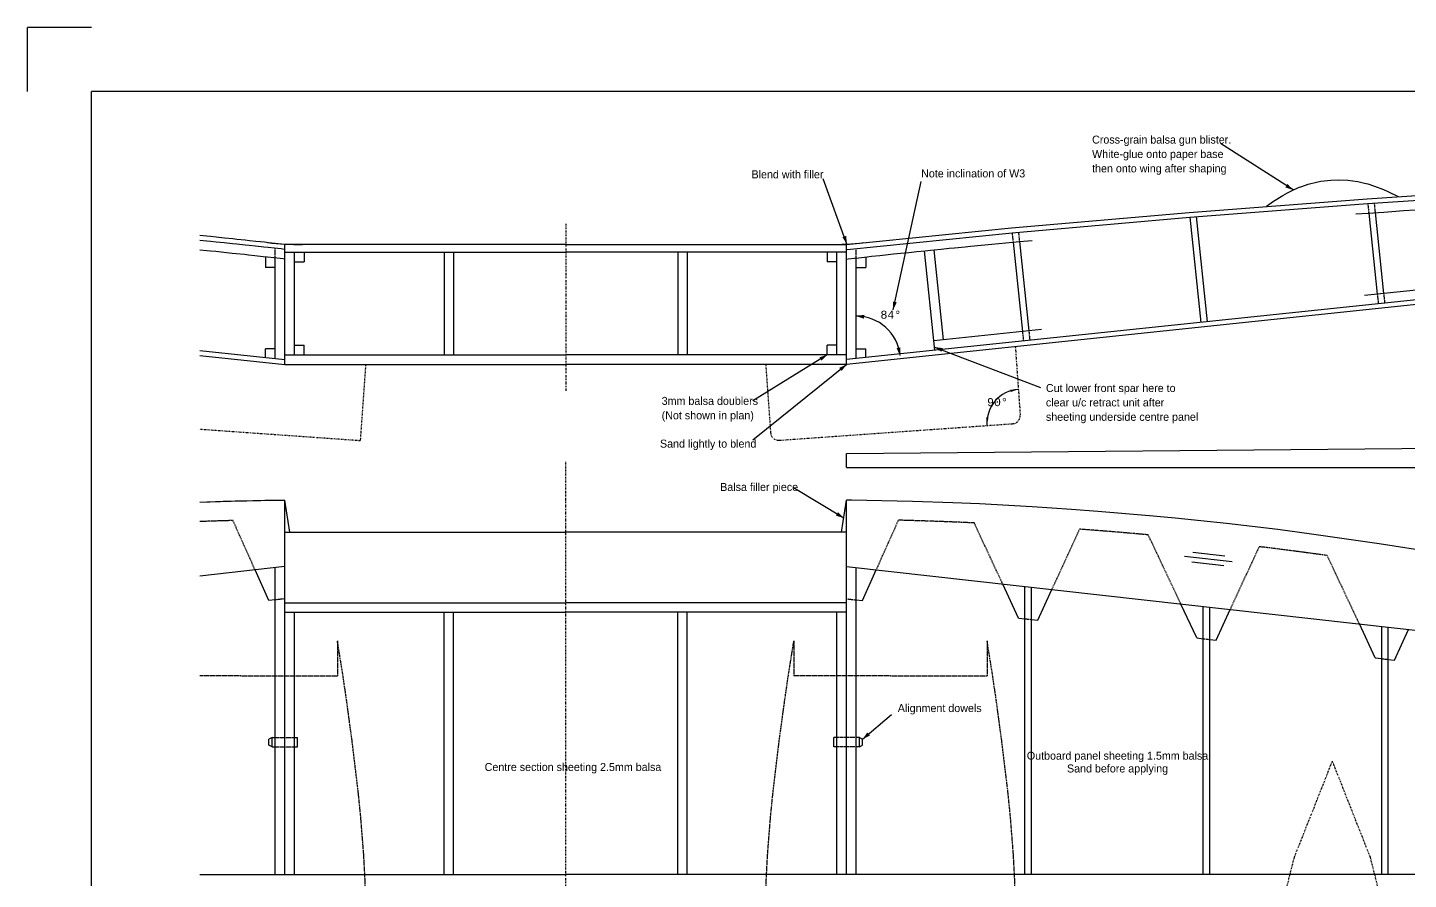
# Model space of a CAD drawing. Extents: x -1638 to 412, y -412 to 1290.
# Drawn here: x -1638.5 to -1207.1, y 162.9 to 429.2 of the extents above; entities that cross this region are included whole.
import ezdxf
from ezdxf.enums import TextEntityAlignment as Align

# ---------------------------------------------------------------- set-up
doc = ezdxf.new("R2010")
doc.units = 0
doc.linetypes.add('DASHDOT', pattern=[1, 0.5, -0.25, 0, -0.25])
doc.linetypes.add('HIDDEN', pattern=[0.375, 0.25, -0.125])
doc.layers.get('DEFPOINTS').update_dxf_attribs({"linetype": 'CONTINUOUS'})
for name, color, linetype in [('3', 7, 'CONTINUOUS'), ('4', 7, 'CONTINUOUS'), ('6', 7, 'CONTINUOUS'), ('7', 7, 'CONTINUOUS'), ('8', 7, 'CONTINUOUS')]:
    doc.layers.add(name, color=color, linetype=linetype)
doc.styles.add('MONOTXT', font='MONOTXT', dxfattribs={"height": 0.2})
doc.styles.add('txt', font='TXT', dxfattribs={"height": 0.2})
doc.dimstyles.new('MSADIM', dxfattribs={"dimtxt": 2.5, "dimasz": 2.5, "dimexe": 1.25, "dimexo": 1.25, "dimgap": 1.25, "dimtad": 1, "dimzin": 2, "dimcen": 1.25, "dimazin": 3, "dimtfac": 1, "dimtofl": 0, "dimtmove": 0, "dimatfit": 3, "dimtvp": 1.25})

# ---------------------------------------------------------------- blocks, each defined once
blk = doc.blocks.new('*D129')
at = {"layer": '7', "color": 215, "linetype": 'CONTINUOUS'}
blk.add_line((0, 0), (-7.4238, 20.4423), dxfattribs=at)
blk.add_solid([(-0.2659, 2.5632), (0, 0), (-1.4408, 2.1365)], dxfattribs=at)
blk = doc.blocks.new('*D130')
at = {"layer": '7', "color": 215, "linetype": 'CONTINUOUS'}
blk.add_line((0, 0), (-29.3311, -23.6685), dxfattribs=at)
blk.add_solid([(-2.3381, -1.0836), (0, 0), (-1.5531, -2.0564)], dxfattribs=at)
blk = doc.blocks.new('*D137')
at = {"layer": '7', "color": 215, "linetype": 'CONTINUOUS'}
blk.add_line((0, 0), (33.0731, -12.5957), dxfattribs=at)
blk.add_solid([(2.1139, -1.4738), (0, 0), (2.5587, -0.3057)], dxfattribs=at)
blk = doc.blocks.new('*D143')
at = {"layer": '7', "color": 215, "linetype": 'CONTINUOUS'}
blk.add_line((0, 0), (-23.2849, -14.3618), dxfattribs=at)
blk.add_solid([(-2.4559, -0.7805), (0, 0), (-1.7997, -1.8444)], dxfattribs=at)
blk = doc.blocks.new('*D144')
at = {"layer": '7', "color": 215, "linetype": 'CONTINUOUS'}
blk.add_arc((-1379.6104, 325.2133), 13.796997, 5.999961, 90, dxfattribs=at)
for points in [[(-1377.1773, 338.1614), (-1379.6104, 339.0103), (-1377.1773, 338.1614), (-1377.0641, 339.4062)], [(-1365.7614, 329.2292), (-1365.889, 326.6555), (-1365.7614, 329.2292), (-1366.9876, 328.9865)]]:
    blk.add_solid(points, dxfattribs=at)
at = {"layer": 'DEFPOINTS', "color": 0, "linetype": 'BYBLOCK'}
for p in [(-1379.6104, 341.9684), (-1369.748215, 336.129422), (-1367.519991, 331.860039), (-1368.3006, 326.402)]:
    blk.add_point(p, dxfattribs=at).dxf.unprotected_set("ltscale", 0)
at = {"layer": '7', "color": 215, "linetype": 'CONTINUOUS', "style": 'MONOTXT'}
blk.add_text('84%%d', height=2.5, dxfattribs=at).set_placement((-1372.0144, 338.1699))
blk = doc.blocks.new('*D145')
at = {"layer": '7', "color": 215, "linetype": 'CONTINUOUS'}
blk.add_line((0, 0), (8.724, 40.0613), dxfattribs=at)
blk.add_solid([(1.1426, 2.3098), (0, 0), (-0.0787, 2.5757)], dxfattribs=at)
blk = doc.blocks.new('*D148')
at = {"layer": '7', "color": 215, "linetype": 'CONTINUOUS'}
blk.add_line((0, 0), (9.084, 7.7712), dxfattribs=at)
blk.add_solid([(2.306, 1.1502), (0, 0), (1.4934, 2.1001)], dxfattribs=at)
blk = doc.blocks.new('*D151')
at = {"layer": '7', "color": 215, "linetype": 'CONTINUOUS'}
blk.add_line((0, 0), (-22.6407, 14.4995), dxfattribs=at)
blk.add_solid([(-1.7682, 1.8746), (0, 0), (-2.4423, 0.8219)], dxfattribs=at)
blk = doc.blocks.new('*D155')
at = {"layer": '7', "color": 215, "linetype": 'CONTINUOUS'}
blk.add_line((0, 0), (-15.6638, 9.4181), dxfattribs=at)
blk.add_solid([(-1.8205, 1.8239), (0, 0), (-2.4646, 0.7526)], dxfattribs=at)
blk = doc.blocks.new('*O166')
at = {"layer": '8', "color": 250, "linetype": 'CONTINUOUS', "style": 'txt'}
for s, p in [('Cross-grain balsa gun blister.', (-39.3964, 1.25)), ('White-glue onto paper base', (-39.3964, -3.2501)), ('then onto wing after shaping', (-39.3964, -7.7501))]:
    blk.add_text(s, height=2.5, dxfattribs=at).set_placement(p, align=Align.TOP_LEFT)
blk = doc.blocks.new('*D169')
at = {"layer": '7', "color": 215, "linetype": 'CONTINUOUS'}
blk.add_arc((-1328.1824, 305.5401), 10.579269, 94.065314, 184.064911, dxfattribs=at)
for points in [[(-1331.4583, 315.9904), (-1328.9324, 316.0928), (-1331.4583, 315.9904), (-1331.3171, 315.2538)], [(-1338.2418, 307.2696), (-1338.7351, 304.7902), (-1338.2418, 307.2696), (-1338.991, 307.3052)]]:
    blk.add_solid(points, dxfattribs=at)
at = {"layer": 'DEFPOINTS', "color": 0, "linetype": 'BYBLOCK'}
for p in [(-1336.791861, 313.056009), (-1328.8352, 314.7251), (-1339.6662, 304.724), (-1337.680392, 300.880801)]:
    blk.add_point(p, dxfattribs=at).dxf.unprotected_set("ltscale", 0)
at = {"layer": '7', "color": 215, "linetype": 'CONTINUOUS', "style": 'MONOTXT'}
blk.add_text('90%%d', height=2.5, dxfattribs=at).set_placement((-1338.7059, 310.8491))

msp = doc.modelspace()

# ---------------------------------------------------------------- linework, layer by layer
at = {"layer": '3', "color": 5, "linetype": 'CONTINUOUS'}
for p, q in [((-848.5008, 380.0298), (-1382.6102, 323.8925)), ((-878.2034, 378.4162), (-1382.6104, 325.4008)), ((-1219.4548, 371.196), (-1216.7904, 345.8457)), ((-1217.4588, 371.3387), (-1214.8014, 346.0548)), ((-1275.3626, 369.9131), (-1271.907, 337.0362)), ((-1273.3686, 370.0762), (-1269.918, 337.2452)), ((-1558.102, 323.8925), (-1558.102, 361.3438)), ((-1470.3562, 361.3438), (-1558.102, 361.3438)), ((-1558.102, 358.9438), (-1470.3562, 358.9438)), ((-1555.102, 326.8925), (-1555.102, 358.9438)), ((-1552.102, 358.9437), (-1552.102, 355.9437)), ((-1508.3562, 358.9438), (-1508.3562, 326.8925)), ((-1505.3562, 358.9438), (-1505.3562, 326.8925)), ((-1470.3562, 361.3438), (-1382.6104, 361.3438)), ((-1382.6104, 358.9438), (-1470.3562, 358.9438)), ((-1435.3562, 358.9438), (-1435.3562, 326.8925)), ((-1432.3562, 358.9438), (-1432.3562, 326.8925)), ((-1388.6104, 358.9437), (-1388.6104, 355.9437)), ((-1385.6104, 326.8925), (-1385.6104, 358.9438)), ((-1382.6104, 323.8925), (-1382.6104, 361.3438)), ((-1354.9916, 328.3036), (-1358.262, 359.4183)), ((-1352.3216, 331.6008), (-1355.277, 359.7184)), ((-1330.5818, 362.0832), (-1327.6506, 334.1938)), ((-1328.5902, 362.2671), (-1325.6616, 334.4029)), ((-1564.102, 357.4842), (-1564.102, 354.1521)), ((-1561.102, 354.1521), (-1564.102, 354.1521)), ((-1561.102, 325.7161), (-1561.102, 357.1521)), ((-1555.102, 355.9437), (-1552.102, 355.9437)), ((-1385.6104, 355.9437), (-1388.6104, 355.9437)), ((-1379.6104, 325.7161), (-1379.6104, 357.1521)), ((-1379.6104, 354.1521), (-1376.6104, 354.1521)), ((-1376.6104, 357.4842), (-1376.6104, 354.1521)), ((-1155.3934, 352.2988), (-1220.7686, 345.4276)), ((-1321.6836, 334.821), (-1355.3052, 331.2872)), ((-1584.6944, 328.1958), (-1558.102, 325.4008)), ((-1564.102, 326.0314), (-1564.102, 328.7161)), ((-1561.102, 328.7161), (-1564.102, 328.7161)), ((-1555.102, 329.8925), (-1552.102, 329.8925)), ((-1552.102, 326.8925), (-1552.102, 329.8925)), ((-1388.6104, 326.8925), (-1388.6104, 329.8925)), ((-1385.6104, 329.8925), (-1388.6104, 329.8925)), ((-1379.6104, 328.7161), (-1376.6104, 328.7161)), ((-1376.6104, 326.0314), (-1376.6104, 328.7161)), ((-1584.6944, 326.6875), (-1558.1022, 323.8925)), ((-1558.102, 326.8925), (-1470.3562, 326.8925)), ((-1558.102, 323.8925), (-1470.3562, 323.8925)), ((-1382.6104, 326.8925), (-1470.3562, 326.8925)), ((-1382.6104, 323.8925), (-1470.3562, 323.8925)), ((-1559.6896, 281.4752), (-1558.102, 281.4752)), ((-1558.102, 164.3869), (-1558.102, 281.4752)), ((-1556.5748, 271.4752), (-1558.102, 281.4752)), ((-1470.343, 281.4752), (-1470.3692, 281.4752)), ((-1470.3692, 281.4752), (-1470.3562, 281.4752)), ((-1470.3692, 281.4752), (-1470.343, 281.4752)), ((-1470.3692, 281.4752), (-1470.343, 281.4752)), ((-1470.343, 281.4752), (-1470.3692, 281.4752)), ((-1470.3692, 281.4752), (-1470.3562, 281.4752)), ((-1470.343, 281.4752), (-1470.3562, 281.4752)), ((-1470.343, 281.4752), (-1470.3562, 281.4752)), ((-1384.1376, 271.4752), (-1382.6104, 281.4752)), ((-1381.0228, 281.4752), (-1382.6104, 281.4752)), ((-1382.6104, 164.3869), (-1382.6104, 281.4752)), ((-1558.102, 271.4752), (-1470.3562, 271.4752)), ((-1382.6104, 271.4752), (-1470.3562, 271.4752)), ((-1558.102, 260.6626), (-1584.6944, 257.6882)), ((-1563.102, 250.041), (-1567.385, 259.6243)), ((-1561.102, 164.3869), (-1561.102, 260.33)), ((-1382.6104, 260.6626), (-1157.6688, 235.5029)), ((-1379.6104, 164.3869), (-1379.6104, 260.33)), ((-1377.6104, 250.041), (-1373.3274, 259.6243)), ((-1328.875, 244.59), (-1333.8138, 255.2047)), ((-1561.102, 250.2647), (-1563.102, 250.041)), ((-1379.6104, 250.2647), (-1377.6104, 250.041)), ((-1326.875, 164.3869), (-1326.875, 254.4286)), ((-1324.875, 164.3869), (-1324.875, 254.2049)), ((-1322.875, 243.9189), (-1318.473, 253.4888)), ((-1558.102, 249.3869), (-1470.3562, 249.3869)), ((-1558.102, 246.3869), (-1470.3562, 246.3869)), ((-1555.102, 164.3869), (-1555.102, 246.3869)), ((-1508.3562, 164.3869), (-1508.3562, 246.3869)), ((-1505.3562, 164.3869), (-1505.3562, 246.3869)), ((-1382.6104, 249.3869), (-1470.3562, 249.3869)), ((-1382.6104, 246.3869), (-1470.3562, 246.3869)), ((-1435.3562, 164.3869), (-1435.3562, 246.3869)), ((-1432.3562, 164.3869), (-1432.3562, 246.3869)), ((-1385.6104, 164.3869), (-1385.6104, 246.3869)), ((-1273.1396, 238.356), (-1278.1544, 248.9792)), ((-1271.1396, 164.3869), (-1271.1396, 248.1946)), ((-1269.1396, 164.3869), (-1269.1396, 247.9709)), ((-1267.1396, 237.6849), (-1262.7288, 247.2539)), ((-1328.875, 244.59), (-1326.875, 244.3663)), ((-1324.875, 244.1425), (-1322.875, 243.9188)), ((-1217.4042, 232.122), (-1222.389, 242.7419)), ((-1215.4042, 164.3869), (-1215.4042, 241.9606)), ((-1213.4042, 164.3869), (-1213.4042, 241.7369)), ((-1273.1396, 238.356), (-1271.1396, 238.1322)), ((-1269.1396, 237.9086), (-1267.1396, 237.6849)), ((-1211.4042, 231.4509), (-1207.0772, 241.0292)), ((-1217.4042, 232.122), (-1215.4042, 231.8982)), ((-1213.4114, 231.6754), (-1211.4042, 231.4509)), ((-1562.102, 207.2955), (-1563.102, 206.7182)), ((-1562.102, 204.2955), (-1562.102, 207.2955)), ((-1562.102, 207.2955), (-1561.102, 207.2955)), ((-1555.102, 207.2955), (-1554.102, 207.2955)), ((-1554.102, 204.2955), (-1554.102, 207.2955)), ((-1386.6104, 204.2955), (-1386.6104, 207.2955)), ((-1385.6104, 207.2955), (-1386.6104, 207.2955)), ((-1378.6104, 207.2955), (-1379.6104, 207.2955)), ((-1378.6104, 204.2955), (-1378.6104, 207.2955)), ((-1378.6104, 207.2955), (-1377.6104, 206.7182)), ((-1563.102, 204.8728), (-1563.102, 206.7182)), ((-1562.102, 204.2955), (-1563.102, 204.8728)), ((-1562.102, 204.2955), (-1561.102, 204.2955)), ((-1555.102, 204.2955), (-1554.102, 204.2955)), ((-1385.6104, 204.2955), (-1386.6104, 204.2955)), ((-1378.6104, 204.2955), (-1379.6104, 204.2955)), ((-1378.6104, 204.2955), (-1377.6104, 204.8728)), ((-1377.6104, 204.8728), (-1377.6104, 206.7182)), ((-1584.6944, 164.3869), (-1470.3562, 164.3869)), ((-954.7846, 164.3869), (-1470.3562, 164.3869))]:
    msp.add_line(p, q, dxfattribs=at)
at = {"layer": '3', "color": 202, "linetype": 'HIDDEN'}
for p, q in [((-1219.7686, 374.1812), (-1219.4548, 371.196)), ((-1217.7726, 374.3239), (-1217.4588, 371.3387)), ((-1330.8956, 365.067), (-1330.582, 362.0832)), ((-1328.9038, 365.2509), (-1328.5902, 362.2671)), ((-1561.102, 357.1521), (-1561.102, 360.1707)), ((-1379.6104, 357.1521), (-1379.6104, 360.1707)), ((-1216.7904, 345.8457), (-1216.4768, 342.8621)), ((-1214.8016, 346.0548), (-1214.488, 343.0712)), ((-1327.6506, 334.1938), (-1327.337, 331.2103)), ((-1325.6616, 334.4029), (-1325.348, 331.4193)), ((-1567.385, 259.6243), (-1574.3356, 275.1765)), ((-1373.3274, 259.6243), (-1366.3768, 275.1765)), ((-1333.8138, 255.2047), (-1342.7102, 274.3255)), ((-1318.473, 253.4889), (-1309.7908, 272.3647)), ((-1278.1544, 248.9792), (-1288.3578, 270.594)), ((-1262.7288, 247.2539), (-1253.6736, 266.8993)), ((-1222.389, 242.7419), (-1232.4306, 264.1352)), ((-1558.102, 250.6003), (-1561.102, 250.2647)), ((-1382.6104, 250.6003), (-1379.6104, 250.2647)), ((-1326.875, 244.3663), (-1324.875, 244.1426)), ((-1541.6708, 237.495), (-1541.6708, 226.5147)), ((-1399.0416, 237.495), (-1399.0416, 226.5147)), ((-1338.6984, 237.495), (-1338.6984, 226.5147)), ((-1271.1396, 238.1322), (-1269.1396, 237.9085)), ((-1215.4042, 231.8982), (-1213.4042, 231.6746)), ((-1571.8424, 226.5147), (-1584.6944, 226.5147)), ((-1571.8424, 226.5147), (-1541.6708, 226.5147)), ((-1368.87, 226.5147), (-1399.0416, 226.5147)), ((-1368.87, 226.5147), (-1338.6984, 226.5147)), ((-1561.102, 207.2955), (-1555.102, 207.2955)), ((-1379.6104, 207.2955), (-1385.6104, 207.2955)), ((-1561.102, 204.2955), (-1555.102, 204.2955)), ((-1379.6104, 204.2955), (-1385.6104, 204.2955))]:
    msp.add_line(p, q, dxfattribs=at)
at = {"layer": '3', "color": 166, "linetype": 'DASHDOT'}
for p, q in [((-1470.3562, 367.8341), (-1470.3562, 315.5196)), ((-1470.3562, -13.2131), (-1470.3562, 293.4286))]:
    msp.add_line(p, q, dxfattribs=at)
at = {"layer": '3', "color": 155, "linetype": 'DASHDOT'}
for p, q in [((-1329.8806, 329.4346), (-1328.3596, 308.0338)), ((-1532.853, 323.8925), (-1534.5512, 299.998)), ((-1407.8594, 323.8925), (-1406.3384, 302.4917)), ((-1534.5512, 299.998), (-1584.6944, 303.5618)), ((-1403.6675, 300.1752), (-1330.6761, 305.3629))]:
    msp.add_line(p, q, dxfattribs=at)
at = {"layer": '3', "color": 155, "linetype": 'CONTINUOUS'}
for p, q in [((-1277.028, 263.9198), (-1262.1178, 262.2807)), ((-1274.379, 265.1376), (-1264.4388, 264.0449)), ((-1274.7068, 262.1556), (-1264.7666, 261.063))]:
    msp.add_line(p, q, dxfattribs=at)
at = {"layer": '3', "color": 5, "linetype": 'CONTINUOUS'}
for points in [[(-1382.6102, 361.3438), (-1331.052262, 366.558901), (-1275.519273, 371.405311), (-1219.925537, 375.673846), (-1164.273152, 379.384937), (-1106.196346, 382.652226), (-1048.043354, 385.196829), (-989.779148, 386.683323), (-931.359685, 386.692202), (-880.914734, 385.078513), (-848.919, 384.0079)], [(-1382.442, 359.8533), (-1330.911478, 365.065532), (-1275.396589, 369.910335), (-1219.818132, 374.177682), (-1164.180995, 377.887769), (-1106.121469, 381.154112), (-1047.991503, 383.697762), (-989.759873, 385.183505), (-931.38586, 385.192311), (-880.964601, 383.579288), (-878.738, 383.5018)], [(-1251.4384, 373.3247), (-1249.255115, 374.895541), (-1246.325141, 376.733351), (-1244.852044, 377.542266), (-1243.37354, 378.277855), (-1241.393794, 379.144575), (-1240.400317, 379.529051), (-1238.406158, 380.200234), (-1235.732336, 380.892364), (-1234.389022, 381.151523), (-1231.35096, 381.522799), (-1229.058232, 381.608774), (-1225.982357, 381.466763), (-1224.436316, 381.285767), (-1222.884873, 381.031444), (-1220.807878, 380.578284), (-1219.765779, 380.302819), (-1217.674375, 379.65412), (-1214.870892, 378.586408), (-1213.462745, 377.965647), (-1210.2788, 376.3571)], [(-1223.4466, 370.9085), (-1219.603491, 371.185321), (-1214.723201, 371.533058), (-1212.282938, 371.705334), (-1208.622398, 371.961753), (-1204.961686, 372.215776), (-1203.131266, 372.341888), (-1199.4703, 372.592311), (-1197.639755, 372.716622), (-1194.893861, 372.90196), (-1191.232528, 373.146971), (-1189.401801, 373.268573), (-1186.655638, 373.449845), (-1182.536229, 373.719207), (-1178.874371, 373.956071), (-1177.043385, 374.073595), (-1174.296838, 374.248747), (-1170.176863, 374.508916), (-1166.056707, 374.766013), (-1163.996563, 374.893407), (-1161.933692, 375.020198), (-1157.8078, 375.2715)], [(-1558.2704, 359.8533), (-1559.278609, 359.966785), (-1561.286966, 360.191236), (-1563.284923, 360.412416), (-1564.61132, 360.558103), (-1567.251289, 360.845378), (-1569.220527, 361.057367), (-1570.528468, 361.1971), (-1573.133182, 361.472882), (-1574.4302, 361.608993), (-1577.014171, 361.877805), (-1579.58554, 362.14228), (-1581.29327, 362.316308), (-1582.429031, 362.431352), (-1584.6944, 362.6592)], [(-1558.1022, 361.3438), (-1559.117012, 361.458024), (-1561.138467, 361.683926), (-1563.14938, 361.906518), (-1564.484341, 362.053127), (-1567.14127, 362.342196), (-1569.12309, 362.555492), (-1570.439358, 362.696078), (-1573.060588, 362.973524), (-1574.365799, 363.110445), (-1576.96604, 363.380841), (-1579.553537, 363.64685), (-1581.271949, 363.821874), (-1582.414804, 363.937572), (-1584.6943, 364.1667)], [(-1382.1056, 356.8722), (-1380.107439, 357.096586), (-1378.78115, 357.244352), (-1376.141997, 357.535643), (-1374.828893, 357.679227), (-1372.215029, 357.962423), (-1369.616822, 358.240523), (-1367.892908, 358.423211), (-1366.74712, 358.54384), (-1364.463537, 358.782399), (-1363.1835, 358.915058), (-1360.632528, 359.177217), (-1358.092888, 359.435362), (-1356.405617, 359.605347), (-1355.283189, 359.717774), (-1353.043765, 359.940571), (-1350.532359, 360.188117), (-1348.862309, 360.351437), (-1345.531055, 360.674291), (-1343.869282, 360.833969), (-1340.552021, 361.15018), (-1337.24124, 361.462674), (-1335.036529, 361.66922), (-1330.630011, 362.078792), (-1328.622338, 362.264132), (-1325.945238, 362.510104), (-1324.6066, 362.6326)], [(-1558.6068, 356.8722), (-1559.601791, 356.984196), (-1561.583932, 357.205737), (-1563.555953, 357.424093), (-1564.865208, 357.567942), (-1567.47123, 357.851644), (-1569.415284, 358.06104), (-1570.70656, 358.199082), (-1573.278221, 358.471566), (-1574.558842, 358.606068), (-1577.110257, 358.871738), (-1579.649357, 359.133159), (-1581.335717, 359.305196), (-1582.457288, 359.418932), (-1584.6944, 359.6442)], [(-1558.102, 359.8343), (-1558.2704, 359.8533)], [(-1382.6104, 359.8343), (-1382.442, 359.8533)], [(-1558.102, 356.8153), (-1558.6068, 356.8722)], [(-1382.6104, 356.8153), (-1382.1056, 356.8722)], [(-1584.6944, 280.8636), (-1582.516181, 280.937037), (-1581.425894, 280.972339), (-1579.788978, 281.023517), (-1578.150263, 281.072565), (-1577.330227, 281.096289), (-1575.688784, 281.142136), (-1574.867374, 281.164257), (-1573.634393, 281.196437), (-1571.988789, 281.23747), (-1571.165284, 281.257183), (-1569.929142, 281.285746), (-1568.072926, 281.326326), (-1566.420921, 281.360112), (-1565.594195, 281.376198), (-1564.353195, 281.399317), (-1562.489632, 281.431721), (-1560.623573, 281.461391), (-1559.6896, 281.4752)], [(-1157.6688, 257.4992), (-1177.118758, 261.276537), (-1190.114176, 263.605541), (-1198.790293, 265.077344), (-1216.171887, 267.834214), (-1237.300223, 270.852985), (-1247.898518, 272.22889), (-1263.853337, 274.123327), (-1279.892711, 275.811722), (-1287.949627, 276.577692), (-1304.148954, 277.951249), (-1312.295782, 278.558066), (-1324.58119, 279.367258), (-1341.094969, 280.255561), (-1349.413927, 280.617152), (-1361.97616, 281.055255), (-1381.0228, 281.4752)]]:
    msp.add_lwpolyline(points, dxfattribs=at)
at = {"layer": '3', "color": 202, "linetype": 'HIDDEN'}
for points in [[(-1584.6944, 274.8607), (-1584.090165, 274.881536), (-1583.787953, 274.891845), (-1583.33452, 274.907171), (-1582.654104, 274.929852), (-1581.97337, 274.952163), (-1581.632884, 274.96318), (-1580.95167, 274.984936), (-1580.610943, 274.995675), (-1580.099702, 275.01161), (-1579.417763, 275.032532), (-1579.076673, 275.042854), (-1578.564885, 275.058164), (-1578.052914, 275.073265), (-1577.796859, 275.080737), (-1577.113823, 275.100408), (-1576.772181, 275.110104), (-1576.259565, 275.124474), (-1575.746764, 275.138635), (-1575.490294, 275.145637), (-1574.977213, 275.159485), (-1574.720603, 275.16633), (-1574.3356, 275.1765)], [(-1342.7102, 274.3255), (-1344.773002, 274.418078), (-1345.805437, 274.463085), (-1347.355395, 274.528988), (-1349.683296, 274.624225), (-1352.0148, 274.715115), (-1353.181918, 274.758927), (-1355.518918, 274.84328), (-1356.688813, 274.88382), (-1358.445415, 274.942581), (-1360.79087, 275.0171), (-1361.965033, 275.052716), (-1363.728092, 275.104083), (-1365.493344, 275.152979), (-1366.3768, 275.1765)], [(-1288.3578, 270.594), (-1290.230893, 270.764372), (-1291.168018, 270.848486), (-1292.574439, 270.973317), (-1294.685747, 271.157543), (-1296.799108, 271.338139), (-1297.856571, 271.427074), (-1299.973091, 271.602212), (-1301.032159, 271.688415), (-1302.621785, 271.816007), (-1304.74323, 271.982933), (-1305.804797, 272.065024), (-1307.398219, 272.186442), (-1308.992944, 272.305797), (-1309.7908, 272.3647)], [(-1232.4306, 264.1351), (-1234.291608, 264.392291), (-1235.222357, 264.519843), (-1236.6188, 264.709865), (-1238.714207, 264.991959), (-1240.810545, 265.270519), (-1241.859077, 265.408473), (-1243.956897, 265.681724), (-1245.006195, 265.81702), (-1246.580644, 266.0183), (-1248.680876, 266.283565), (-1249.731419, 266.414863), (-1251.307782, 266.610142), (-1252.884821, 266.803416), (-1253.6736, 266.8993)], [(-1541.6708, 102.9915), (-1539.769007, 108.529045), (-1538.897005, 111.307806), (-1537.691938, 115.490074), (-1536.126213, 121.799152), (-1534.866292, 128.156946), (-1534.356478, 131.356187), (-1533.799923, 135.676671), (-1533.506786, 138.569676), (-1533.093027, 144.380644), (-1532.855545, 153.141234), (-1532.915221, 158.996853), (-1533.036838, 162.901655), (-1533.44224, 170.700811), (-1534.389499, 182.642031), (-1535.194172, 190.571132), (-1537.099317, 206.385302), (-1538.988324, 220.22745), (-1540.013141, 227.140573), (-1541.6708, 237.495)], [(-1399.0416, 102.9915), (-1400.943384, 108.529045), (-1401.815377, 111.307806), (-1403.020424, 115.490074), (-1404.586116, 121.799152), (-1405.846008, 128.156946), (-1406.355812, 131.356187), (-1406.912359, 135.676671), (-1407.205496, 138.569676), (-1407.61926, 144.380644), (-1407.856764, 153.141234), (-1407.797108, 158.996853), (-1407.675505, 162.901655), (-1407.270127, 170.700811), (-1406.322889, 182.642031), (-1405.518215, 190.571132), (-1403.613026, 206.385302), (-1401.723957, 220.22745), (-1400.699145, 227.140573), (-1399.0416, 237.495)], [(-1338.6984, 102.9915), (-1336.796607, 108.529045), (-1335.924604, 111.307806), (-1334.719536, 115.490074), (-1333.153806, 121.799152), (-1331.893876, 128.156946), (-1331.384054, 131.356187), (-1330.827487, 135.676671), (-1330.53434, 138.569676), (-1330.120561, 144.380644), (-1329.883048, 153.141234), (-1329.942707, 158.996853), (-1330.064316, 162.901655), (-1330.469712, 170.700811), (-1331.41699, 182.642031), (-1332.221691, 190.571132), (-1334.12689, 206.385302), (-1336.015919, 220.22745), (-1337.04074, 227.140573), (-1338.6984, 237.495)]]:
    msp.add_lwpolyline(points, dxfattribs=at)
at = {"layer": '3', "color": 155, "linetype": 'DASHDOT'}
for points in [[(-1230.8122, 70.0519), (-1235.270582, 71.188613), (-1238.018752, 73.054933), (-1242.699577, 78.284239), (-1246.425555, 85.047903), (-1250.015028, 99.322306), (-1251.084983, 109.609684), (-1250.929421, 130.42214), (-1249.2439, 143.757735), (-1242.699671, 169.754236), (-1230.8122, 199.8727)], [(-1230.8122, 70.0519), (-1226.353678, 71.188613), (-1223.605465, 73.054933), (-1218.924623, 78.284239), (-1215.198645, 85.047903), (-1211.609172, 99.322306), (-1210.539217, 109.609684), (-1210.694779, 130.42214), (-1212.380302, 143.757735), (-1218.924589, 169.754236), (-1230.8122, 199.8727)]]:
    msp.add_lwpolyline(points, dxfattribs=at)
at = {"layer": '3', "color": 5, "linetype": 'CONTINUOUS'}
for centre, start, end in [((-1552.55015, 461.3438), 263.69905, 270), ((-1388.16225, 461.3438), 270, 276.30095)]:
    msp.add_arc(centre, 100, start, end, dxfattribs=at)
at = {"layer": '3', "color": 155, "linetype": 'DASHDOT'}
msp.add_arc((-1330.853334, 307.856604), 2.5, 274.064675, 4.06505, dxfattribs=at)
at = {"layer": '4', "color": 5, "linetype": 'CONTINUOUS'}
for p, q in [((-1382.6104, 296.009), (-925.2674, 300.0971)), ((-1382.6104, 291.709), (-1382.6104, 296.009)), ((-1382.6104, 291.709), (-925.2674, 291.709))]:
    msp.add_line(p, q, dxfattribs=at)
at = {"layer": '4', "color": 155, "linetype": 'DASHDOT'}
msp.add_arc((-1403.844704, 302.668918), 2.5, 184.064889, 274.064683, dxfattribs=at)
at = {"layer": '6', "color": 202, "linetype": 'CONTINUOUS'}
for p, q in [((-1638.4576, 409.1819), (-1638.4576, 429.1819)), ((-1638.4576, 409.1819), (-1638.4576, 429.1819)), ((-1618.4576, 429.1819), (-1638.4576, 429.1819)), ((-1618.4576, -391.8181), (-1618.4576, 409.1819)), ((-469.4576, 409.1819), (-1618.4576, 409.1819))]:
    msp.add_line(p, q, dxfattribs=at)

# ---------------------------------------------------------------- block references
at = {"layer": '7', "color": 215, "linetype": 'CONTINUOUS'}
for name, p in [('*D151', (-1243.088, 378.4112)), ('*D129', (-1382.4682, 361.5034)), ('*D145', (-1368.0478, 340.9771)), ('*D137', (-1355.0962, 329.2981)), ('*D143', (-1388.6104, 326.8925)), ('*D130', (-1382.5642, 323.8925)), ('*D155', (-1383.4642, 275.8504)), ('*D148', (-1377.6104, 206.7182))]:
    msp.add_blockref(name, p, dxfattribs=at)
at = {"layer": '8', "color": 250, "linetype": 'CONTINUOUS'}
msp.add_blockref('*O166', (-1266.5005, 394.1686), dxfattribs=at)

# ---------------------------------------------------------------- texts
at = {"layer": '8', "color": 250, "linetype": 'CONTINUOUS', "style": 'txt'}
for s, p in [('Blend with filler', (-1412.3006, 384.5575)), ('Note inclination of W3', (-1359.3142, 384.8445)), ('Cut lower front spar here to', (-1320.3157, 317.751)), ('3mm balsa doublers', (-1440.3639, 313.7299)), ('clear u/c retract unit after', (-1320.3157, 313.2509)), ('(Not shown in plan)', (-1440.3639, 309.2298)), ('sheeting underside centre panel', (-1320.3157, 308.7509)), ('Sand lightly to blend', (-1440.8975, 300.3655)), ('Balsa filler piece', (-1422.0834, 286.8182)), ('Alignment dowels', (-1366.6014, 217.6988)), ('Centre section sheeting 2.5mm balsa', (-1495.6676, 199.274))]:
    msp.add_text(s, height=2.5, dxfattribs=at).set_placement(p, align=Align.TOP_LEFT)
for s, p in [('Outboard panel sheeting 1.5mm balsa', (-1297.9422, 201.254)), ('Sand before applying', (-1297.9422, 197.254))]:
    msp.add_text(s, height=2.5, dxfattribs=at).set_placement(p, align=Align.MIDDLE)

# ---------------------------------------------------------------- dimensions: what is measured, and where the dimension line sits
at = {"layer": '7', "color": 215, "linetype": 'CONTINUOUS'}
for base, center, p1, p2, picture, middle in [((-1367.519991, 331.860039), (-1379.6104, 325.2133), (-1368.3006, 326.402), (-1379.6104, 341.9684), '*D144', (-1369.748215, 336.129422)), ((-1337.680392, 300.880801), (-1328.1824, 305.5401), (-1328.8352, 314.7251), (-1339.6662, 304.724), '*D169', (-1336.791861, 313.056009))]:
    dim = msp.add_angular_dim_3p(base=base, center=center, p1=p1, p2=p2, dimstyle='MSADIM', dxfattribs=at)
    dim.commit()
    dim.dimension.update_dxf_attribs({"geometry": picture, "text_midpoint": middle, "dimtype": 133})

doc.saveas('drawing.dxf')
